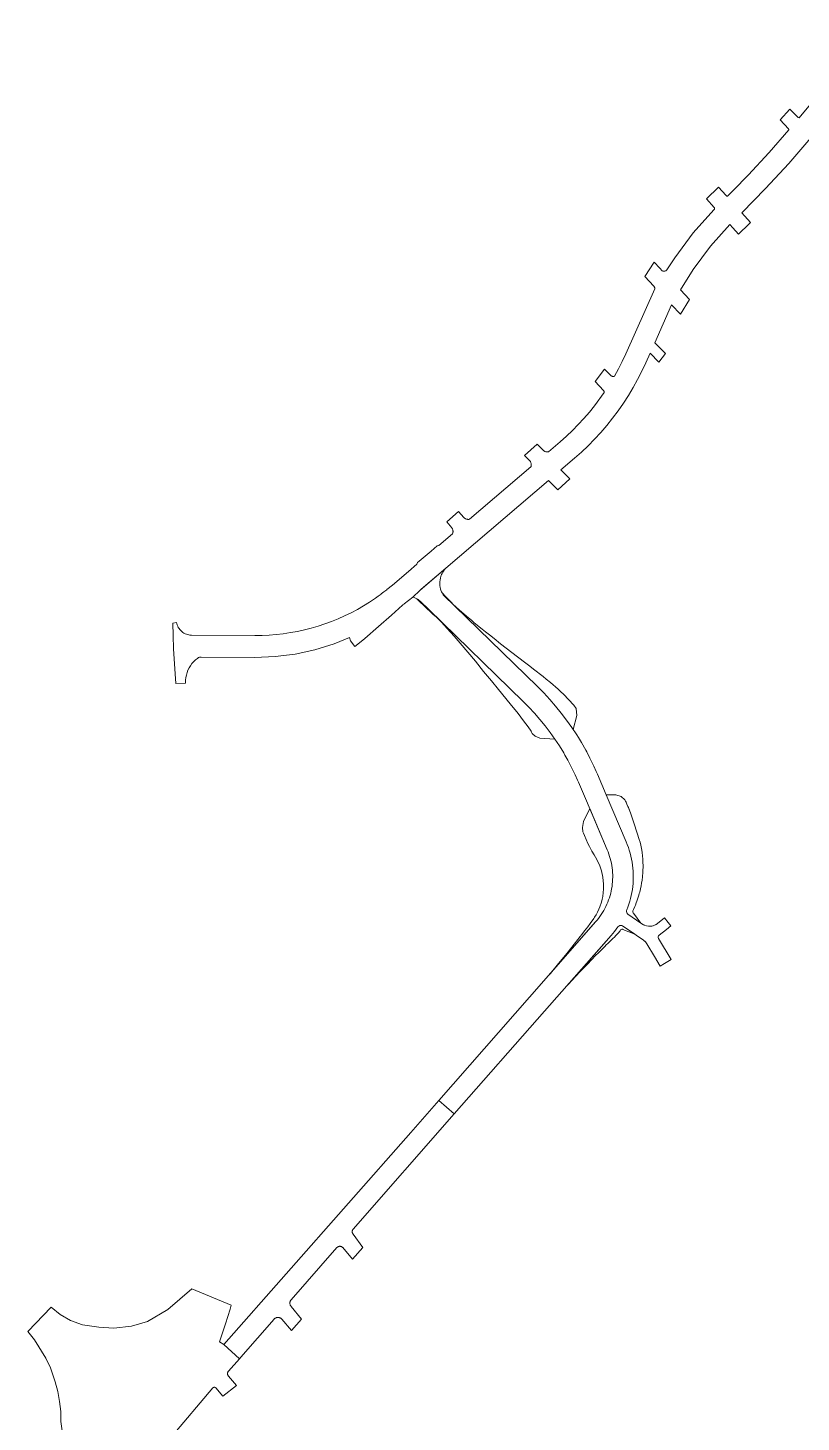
# Model space of a CAD drawing. Header units: inches. Extents: x 704148 to 723432, y 7075344 to 7101810.
# Drawn here: x 716649 to 717251, y 7087394 to 7088479 of the extents above; entities that cross this region are included whole.
import ezdxf

# ---------------------------------------------------------------- set-up
doc = ezdxf.new("R2010")
doc.units = ezdxf.units.IN
doc.header["$MEASUREMENT"] = 0
doc.layers.add('gisdb.gisadmin', color=7, linetype='Continuous', lineweight=9, true_color=0xccf5fc)

msp = doc.modelspace()

# ---------------------------------------------------------------- linework, layer by layer
at = {"layer": 'gisdb.gisadmin'}
for points in [[(717258.1652, 7088393.2931), (717240.8912, 7088373.2349), (717222.9713, 7088353.7514), (717204.4247, 7088334.8635), (717211.2299, 7088327.2192), (717210.1259, 7088326.1798), (717201.8097, 7088318.3508), (717197.331, 7088323.2833), (717195.1502, 7088325.685), (717180.0781, 7088308.7933), (717166.5355, 7088290.6523), (717156.6706, 7088274.9857), (717163.8054, 7088267.4534), (717156.6201, 7088256.0882), (717149.8579, 7088263.3306), (717136.685, 7088233.8102), (717144.9928, 7088225.4208), (717139.9517, 7088218.5995), (717133.045, 7088225.6529), (717129.6907, 7088218.136), (717126.6496, 7088211.6222), (717123.3879, 7088205.216), (717119.9093, 7088198.9249), (717116.218, 7088192.7563), (717112.3181, 7088186.7173), (717108.2144, 7088180.815), (717103.9115, 7088175.0563), (717099.4144, 7088169.4479), (717094.7285, 7088163.9962), (717089.8591, 7088158.7078), (717084.8121, 7088153.5887), (717079.5931, 7088148.645), (717074.2084, 7088143.8823), (717063.7299, 7088134.9284), (717070.7197, 7088127.8533), (717061.2084, 7088119.3154), (717054.1511, 7088126.7433), (716974.1585, 7088058.3898), (716953.9653, 7088041.1347), (716948.4013, 7088035.9049), (716948.3978, 7088035.9016), (716941.818, 7088030.6533), (716941.6841, 7088030.5571), (716940.6434, 7088029.8087), (716940.4735, 7088029.6818), (716931.93, 7088021.83), (716921.7, 7088013.06), (716911.06, 7088003.67), (716905.6641, 7087999.4015), (716903.3328, 7087997.498), (716900.103, 7088001.8911), (716899.2792, 7088004.4335), (716887.3325, 7087999.6648), (716872.2916, 7087995.0036), (716856.9017, 7087991.6711), (716841.2799, 7087989.6926), (716825.5451, 7087989.0832), (716783.9073, 7087989.2881), (716783.4715, 7087989.2712), (716783.0387, 7087989.2164), (716782.6124, 7087989.1241), (716781.792, 7087988.83), (716781.4041, 7087988.6305), (716780.9125, 7087988.3102), (716779.3672, 7087987.0613), (716777.9366, 7087985.6824), (716776.6316, 7087984.1841), (716775.4622, 7087982.5777), (716774.4373, 7087980.8756), (716773.5646, 7087979.0906), (716772.8507, 7087977.2363), (716772.3013, 7087975.3269), (716771.9203, 7087973.3768), (716771.7107, 7087971.401), (716771.6837, 7087969.115), (716764.1051, 7087968.8083), (716763.5287, 7087976.1448), (716762.267, 7087995.631), (716761.9867, 7088006.1919), (716761.6799, 7088015.7494), (716764.6354, 7088016.2645), (716764.8599, 7088015.242), (716765.1728, 7088014.243), (716765.5715, 7088013.2751), (716766.0531, 7088012.3455), (716766.6138, 7088011.4615), (716767.2495, 7088010.6297), (716767.9552, 7088009.8565), (716768.7256, 7088009.1477), (716769.5549, 7088008.5088), (716770.4367, 7088007.9446), (716771.3644, 7088007.4594), (716772.3307, 7088007.0569), (716773.3285, 7088006.7401), (716774.3501, 7088006.5115), (716774.963, 7088006.4296), (716776.3981, 7088006.3252), (716825.6287, 7088006.083), (716831.1716, 7088006.1497), (716836.7091, 7088006.4043), (716842.2348, 7088006.8464), (716847.7423, 7088007.4756), (716853.2253, 7088008.2911), (716858.6775, 7088009.292), (716864.0926, 7088010.4772), (716869.4645, 7088011.8453), (716874.7869, 7088013.3947), (716880.0537, 7088015.1236), (716885.2588, 7088017.03), (716890.3964, 7088019.1119), (716895.4604, 7088021.3666), (716900.4451, 7088023.7918), (716905.3447, 7088026.3845), (716910.1536, 7088029.1419), (716914.8663, 7088032.0606), (716919.3823, 7088035.0741), (716919.4773, 7088035.1375), (716921.5497, 7088036.6243), (716923.8822, 7088038.2978), (716923.9813, 7088038.3689), (716926.0131, 7088039.9335), (716928.2689, 7088041.6707), (716928.3732, 7088041.7511), (716932.6125, 7088045.251), (716932.648, 7088045.2803), (716945.1351, 7088055.9505), (716951.6284, 7088061.499), (716951.9799, 7088062.2804), (716952.2177, 7088062.8091), (716953.3635, 7088063.7882), (716962.7165, 7088071.7803), (716967.378, 7088075.7636), (716968.7641, 7088076.1414), (716979.4423, 7088085.2659), (716979.5747, 7088085.6354), (716979.6745, 7088086.0151), (716979.7408, 7088086.4021), (716979.7731, 7088086.7933), (716979.7712, 7088087.1859), (716979.735, 7088087.5768), (716979.665, 7088087.963), (716979.5615, 7088088.3417), (716979.4254, 7088088.71), (716979.2578, 7088089.065), (716979.0599, 7088089.404), (716978.7622, 7088089.8135), (716974.8675, 7088094.584), (716984.1493, 7088102.4966), (716988.201, 7088097.9126), (716988.4735, 7088097.63), (716988.7697, 7088097.3723), (716989.0872, 7088097.1414), (716989.4236, 7088096.9391), (716989.7763, 7088096.7668), (716990.1428, 7088096.626), (716990.5201, 7088096.5176), (716990.9054, 7088096.4425), (716991.2958, 7088096.4013), (716991.6883, 7088096.3942), (716992.08, 7088096.4214), (716992.4677, 7088096.4826), (716992.6039, 7088096.5125), (717040.2992, 7088137.268), (717040.4317, 7088137.6376), (717040.5315, 7088138.0173), (717040.5977, 7088138.4042), (717040.63, 7088138.7954), (717040.6281, 7088139.188), (717040.592, 7088139.5789), (717040.5219, 7088139.9652), (717040.4185, 7088140.3439), (717040.2824, 7088140.7121), (717040.1148, 7088141.0671), (717039.9168, 7088141.4061), (717039.6901, 7088141.7266), (717039.4363, 7088142.0261), (717035.4821, 7088146.0938), (717045.1339, 7088154.843), (717049.8788, 7088150.1927), (717050.1709, 7088149.9305), (717050.4847, 7088149.6946), (717050.8179, 7088149.487), (717051.168, 7088149.3093), (717051.5321, 7088149.1627), (717051.9077, 7088149.0484), (717052.2918, 7088148.9673), (717052.6815, 7088148.92), (717053.0739, 7088148.9069), (717053.4659, 7088148.9279), (717053.8546, 7088148.9831), (717054.0598, 7088149.0264), (717063.1647, 7088156.8065), (717067.9951, 7088161.0753), (717072.6806, 7088165.5026), (717077.216, 7088170.0835), (717081.5963, 7088174.813), (717085.8167, 7088179.6857), (717089.8724, 7088184.6963), (717097.472, 7088195.1088), (717097.4533, 7088195.3261), (717097.4156, 7088195.5409), (717097.3594, 7088195.7517), (717097.2851, 7088195.9567), (717097.1931, 7088196.1545), (717097.0843, 7088196.3435), (717096.9594, 7088196.5223), (717096.8195, 7088196.6895), (717090.387, 7088203.6102), (717097.7037, 7088213.17), (717102.6004, 7088208.2663), (717102.7611, 7088208.1188), (717102.9341, 7088207.9859), (717103.1179, 7088207.8686), (717103.3113, 7088207.7678), (717103.5127, 7088207.6842), (717103.7207, 7088207.6185), (717103.9336, 7088207.5711), (717104.1498, 7088207.5425), (717104.3677, 7088207.5328), (717104.5856, 7088207.5422), (717104.8018, 7088207.5705), (717105.0148, 7088207.6175), (717105.2228, 7088207.683), (717105.3683, 7088207.741), (717108.4938, 7088213.4159), (717111.4275, 7088219.1922), (717114.1662, 7088225.0635), (717136.8162, 7088275.8221), (717136.7661, 7088276.1233), (717136.6899, 7088276.4189), (717136.5882, 7088276.7068), (717136.4618, 7088276.9848), (717136.3116, 7088277.2507), (717136.1389, 7088277.5024), (717135.9448, 7088277.7382), (717129.0044, 7088285.2881), (717136.1667, 7088296.5694), (717140.7103, 7088291.7919), (717142.5904, 7088289.815), (717143.068, 7088289.5862), (717143.303, 7088289.5176), (717144.0311, 7088289.4374), (717144.5174, 7088289.4904), (717145.4258, 7088289.8432), (717145.8204, 7088290.1322), (717145.9973, 7088290.3014), (717146.1313, 7088290.4515), (717152.2553, 7088299.8842), (717166.6568, 7088319.2347), (717182.6901, 7088337.2565), (717182.7796, 7088337.3334), (717182.9369, 7088337.5091), (717183.0613, 7088337.7094), (717183.1441, 7088337.914), (717183.2001, 7088338.2399), (717183.205, 7088338.3948), (717183.1716, 7088338.6282), (717183.0723, 7088338.9059), (717182.971, 7088339.0839), (717176.8302, 7088345.7835), (717186.1864, 7088354.7165), (717192.2858, 7088348.2271), (717192.3795, 7088348.1357), (717192.4808, 7088348.0529), (717192.5889, 7088347.9792), (717192.7031, 7088347.9152), (717192.8224, 7088347.8614), (717192.9459, 7088347.8182), (717193.0727, 7088347.786), (717193.2019, 7088347.7649), (717193.2877, 7088347.7572), (717197.5839, 7088352.1313), (717209.7275, 7088364.495), (717225.5617, 7088381.5995), (717225.6653, 7088381.7115), (717241.0872, 7088399.3916), (717241.0636, 7088399.5203), (717241.0288, 7088399.6465), (717240.9832, 7088399.7692), (717240.9271, 7088399.8874), (717240.8609, 7088400.0002), (717240.785, 7088400.1069), (717240.7059, 7088400.2005), (717234.221, 7088407.2568), (717241.6898, 7088415.3872), (717244.089, 7088413.0395), (717247.9143, 7088409.2963), (717248.0114, 7088409.2092), (717248.116, 7088409.1307), (717248.2271, 7088409.0616), (717248.344, 7088409.0024), (717248.9302, 7088408.7669), (717307.1892, 7088478.6938)], [(716675.7438, 7087387.4316), (716674.7404, 7087394.7316), (716674.5268, 7087402.5714), (716673.6995, 7087410.3704), (716672.2636, 7087418.0806), (716670.2278, 7087425.6546), (716666.5033, 7087436.4419), (716663.0376, 7087444.0532), (716654.2632, 7087458.276), (716649.0158, 7087464.7881), (716667.0674, 7087483.6369), (716674.08, 7087477.98), (716682.07, 7087473.32), (716691.55, 7087469.79), (716704.29, 7087468.12), (716715.81, 7087467.4), (716729.58, 7087468.74), (716742.14, 7087472.49), (716758.01, 7087481.75), (716776.54, 7087497.87), (716807.0805, 7087485.1743), (716806.29, 7087482.07), (716802.8726, 7087470.7299), (716798.0597, 7087456.5863), (716801.4083, 7087454.4823), (716813.5253, 7087443.5478), (716805.0965, 7087433.9551), (716804.9325, 7087433.7512), (716804.7869, 7087433.5337), (716804.6608, 7087433.3044), (716804.5551, 7087433.0649), (716804.4708, 7087432.8172), (716804.4083, 7087432.563), (716804.3682, 7087432.3044), (716804.3509, 7087432.0433), (716804.3563, 7087431.7816), (716804.3846, 7087431.5214), (716804.4354, 7087431.2647), (716804.5084, 7087431.0133), (716804.603, 7087430.7693), (716804.7185, 7087430.5345), (716804.8541, 7087430.3106), (716805.0664, 7087430.0295), (716811.2032, 7087422.8259), (716800.7928, 7087414.3503), (716795.233, 7087420.8042), (716795.1985, 7087420.8429), (716795.1627, 7087420.8804), (716795.1256, 7087420.9166), (716795.0872, 7087420.9515), (716795.0477, 7087420.9851), (716795.0071, 7087421.0173), (716794.9653, 7087421.048), (716794.9226, 7087421.0773), (716794.8788, 7087421.1051), (716794.8341, 7087421.1314), (716794.7885, 7087421.1561), (716794.7421, 7087421.1792), (716794.695, 7087421.2007), (716794.6471, 7087421.2205), (716794.5986, 7087421.2387), (716794.5494, 7087421.2552), (716794.4997, 7087421.27), (716794.4496, 7087421.2831), (716794.399, 7087421.2944), (716794.348, 7087421.304), (716794.2968, 7087421.3118), (716794.2453, 7087421.3178), (716794.1936, 7087421.3221), (716794.1418, 7087421.3246), (716794.09, 7087421.3252), (716794.0382, 7087421.3241), (716793.9864, 7087421.3212), (716793.9348, 7087421.3165), (716793.8834, 7087421.31), (716793.8322, 7087421.3018), (716793.7813, 7087421.2917), (716793.7308, 7087421.28), (716793.6808, 7087421.2665), (716793.6312, 7087421.2512), (716793.5822, 7087421.2343), (716793.5339, 7087421.2157), (716793.4861, 7087421.1954), (716793.4392, 7087421.1735), (716793.393, 7087421.15), (716793.3476, 7087421.1249), (716793.3031, 7087421.0982), (716793.2596, 7087421.0701), (716793.2171, 7087421.0404), (716793.1757, 7087421.0093), (716793.1353, 7087420.9768), (716793.0961, 7087420.9429), (716793.058, 7087420.9076), (716793.0213, 7087420.8711), (716792.9858, 7087420.8333), (716792.9516, 7087420.7943), (716760.6133, 7087382.5885)]]:
    msp.add_lwpolyline(points, dxfattribs=at)
for points in [[(716953.9653, 7088041.1347), (716954.9644, 7088041.9885), (716955.0634, 7088042.0731), (716974.1585, 7088058.3898), (716974.0105, 7088058.2212), (716973.1865, 7088057.2825), (716972.8447, 7088056.8168), (716972.3147, 7088056.0946), (716971.8408, 7088055.3145), (716971.5497, 7088054.8352), (716971.2644, 7088054.2574), (716970.8974, 7088053.514), (716970.6048, 7088052.7628), (716970.3627, 7088052.141), (716969.9497, 7088050.7265), (716969.6616, 7088049.2815), (716969.5005, 7088047.8168), (716969.4872, 7088047.2223), (716969.4677, 7088046.3437), (716969.5634, 7088044.8733), (716969.7868, 7088043.4169), (716970.0647, 7088042.2791), (716970.1364, 7088041.9855), (716970.6094, 7088040.5899), (716970.8646, 7088040.0093), (716971.2022, 7088039.2409), (716972.0346, 7088037.7221), (717045.4347, 7087966.3226), (717050.3217, 7087961.4088), (717055.0435, 7087956.336), (717059.5947, 7087951.1097), (717063.9706, 7087945.7357), (717068.1662, 7087940.2198), (717072.177, 7087934.5681), (717075.9985, 7087928.7868), (717077.294, 7087926.6786), (717079.6267, 7087922.8822), (717083.0575, 7087916.8608), (717083.7552, 7087915.5361), (717086.2871, 7087910.7291), (717089.3121, 7087904.4939), (717091.1303, 7087900.407), (717092.1291, 7087898.162), (717098.899, 7087882.2408), (717114.4589, 7087845.6471), (717115.3473, 7087843.4549), (717116.1604, 7087841.2337), (717116.8974, 7087838.9861), (717117.5573, 7087836.7146), (717118.1394, 7087834.4221), (717118.6431, 7087832.111), (717119.0677, 7087829.784), (717119.4128, 7087827.444), (717119.678, 7087825.0936), (717119.8628, 7087822.7355), (717119.9673, 7087820.3724), (717119.9911, 7087818.0072), (717119.9343, 7087815.6425), (717119.797, 7087813.2812), (717119.5793, 7087810.9259), (717119.2814, 7087808.5794), (717118.9038, 7087806.2444), (717118.4468, 7087803.9236), (717117.911, 7087801.6197), (717117.2969, 7087799.3355), (717116.6054, 7087797.0735), (717115.8372, 7087794.8363), (717114.9933, 7087792.6267), (717114.8223, 7087792.1381), (717114.7622, 7087791.3528), (717114.9078, 7087790.5772), (717115.2491, 7087789.8656), (717115.7753, 7087789.2523), (717125.8826, 7087782.4174), (717125.8827, 7087782.4173), (717127.0391, 7087781.6353), (717127.5356, 7087781.3302), (717127.7824, 7087781.1786), (717128.2636, 7087780.9379), (717128.5627, 7087780.7884), (717128.5631, 7087780.7882), (717130.2101, 7087780.2189), (717131.9308, 7087779.9443), (717131.9315, 7087779.9442), (717132.8035, 7087779.9203), (717132.8037, 7087779.9203), (717134.5373, 7087780.1005), (717135.1187, 7087780.2393), (717135.3858, 7087780.3031), (717135.3862, 7087780.3033), (717137.0139, 7087780.9259), (717137.3118, 7087781.0872), (717137.7811, 7087781.3412), (717137.7829, 7087781.3425), (717138.8363, 7087782.0694), (717138.8365, 7087782.0696), (717144.3647, 7087786.433), (717144.3648, 7087786.4331), (717147.1092, 7087782.956), (717149.3213, 7087780.1535), (717145.718, 7087777.3094), (717140.0868, 7087772.8646), (717140.0867, 7087772.8645), (717139.7227, 7087772.4904), (717139.468, 7087772.0349), (717139.4679, 7087772.0347), (717139.4678, 7087772.0343), (717139.3397, 7087771.5286), (717139.3468, 7087771.007), (717139.3468, 7087771.0066), (717139.3469, 7087771.0064), (717139.4889, 7087770.5041), (717149.409, 7087754.0099), (717144.3821, 7087750.98), (717141.0157, 7087748.951), (717136.5121, 7087756.4229), (717130.5519, 7087766.3113), (717130.0694, 7087767.0382), (717129.5254, 7087767.7201), (717128.924, 7087768.3521), (717128.8531, 7087768.4147), (717128.0598, 7087769.1146), (717111.7011, 7087780.177), (717111.0166, 7087780.4475), (717110.2326, 7087780.5378), (717109.452, 7087780.4221), (717108.7279, 7087780.1083), (717108.0762, 7087779.5911), (717106.6158, 7087777.5298), (717105.3679, 7087775.8754), (717104.0711, 7087774.259), (717102.7266, 7087772.682), (717051.0416, 7087713.8603), (717051.0468, 7087713.8565), (716980.7785, 7087633.8953), (716968.7492, 7087644.4451), (717039.3245, 7087724.783), (717039.3358, 7087724.7782), (717090.7073, 7087783.243), (717091.8833, 7087784.6282), (717093.0114, 7087786.0526), (717094.0905, 7087787.5146), (717095.1192, 7087789.0124), (717096.0963, 7087790.5444), (717097.0208, 7087792.1087), (717097.8915, 7087793.7036), (717098.7074, 7087795.3271), (717099.4676, 7087796.9775), (717100.1712, 7087798.6528), (717100.8175, 7087800.3511), (717101.4055, 7087802.0703), (717101.9348, 7087803.8086), (717102.4046, 7087805.5639), (717102.8144, 7087807.3341), (717103.1637, 7087809.1173), (717103.4522, 7087810.9113), (717103.6794, 7087812.7141), (717103.8452, 7087814.5236), (717103.9494, 7087816.3376), (717103.9917, 7087818.1542), (717103.9723, 7087819.9712), (717103.891, 7087821.7864), (717103.748, 7087823.5978), (717103.5435, 7087825.4033), (717103.2776, 7087827.2008), (717102.9508, 7087828.9882), (717102.5633, 7087830.7635), (717102.1157, 7087832.5246), (717101.6084, 7087834.2694), (717101.042, 7087835.9959), (717100.4172, 7087837.7022), (717099.7348, 7087839.3862), (717083.5269, 7087877.5036), (717077.4049, 7087891.9011), (717076.6985, 7087893.489), (717074.8032, 7087897.7492), (717073.3279, 7087900.7902), (717072.0093, 7087903.508), (717069.0265, 7087909.1711), (717066.8415, 7087913.006), (717065.8578, 7087914.7325), (717062.5069, 7087920.1859), (717058.9773, 7087925.5255), (717055.273, 7087930.7454), (717051.3979, 7087935.8398), (717047.3565, 7087940.8032), (717043.1529, 7087945.6301), (717038.792, 7087950.3153), (717034.2784, 7087954.8537), (716960.9186, 7088026.2138), (716954.3574, 7088032.5963), (716953.5107, 7088033.3508), (716952.6015, 7088034.0287), (716951.6367, 7088034.6248), (716951.5356, 7088034.6757), (716951.5237, 7088034.6873), (716950.6236, 7088035.1346), (716949.57, 7088035.5541), (716949.563, 7088035.5561), (716948.3978, 7088035.9015), (716948.3978, 7088035.9016), (716948.4013, 7088035.9049)], [(717055.273, 7087930.7454), (717058.9773, 7087925.5255), (717047.3105, 7087926.126), (717043.7183, 7087927.8038), (717041.6689, 7087929.5069), (717041.2762, 7087929.9268), (717040.8803, 7087930.7758), (717040.4474, 7087931.5975), (717038.0979, 7087934.9824), (717034.6036, 7087939.8262), (717030.4221, 7087945.347), (717024.3055, 7087952.9162), (717015.0495, 7087964.1962), (717009.6235, 7087970.8086), (717003.5592, 7087978.1989), (716997.1757, 7087985.9782), (716985.2288, 7088000.2285), (716980.5956, 7088005.5047), (716975.222, 7088011.4538), (716970.4515, 7088016.5888), (716967.0048, 7088020.2163), (716964.3001, 7088022.4554), (716957.0448, 7088029.3385), (716954.1671, 7088032.1168), (716952.3747, 7088033.8595), (716951.5356, 7088034.6757), (716951.6367, 7088034.6248), (716952.6015, 7088034.0287), (716953.5107, 7088033.3508), (716954.3574, 7088032.5963), (716960.9186, 7088026.2138), (717034.2784, 7087954.8537), (717038.792, 7087950.3153), (717043.1529, 7087945.6301), (717047.3565, 7087940.8032), (717051.3979, 7087935.8398)], [(717073.2122, 7087933.0426), (717073.1936, 7087933.0302), (717072.177, 7087934.5681), (717068.1662, 7087940.2198), (717063.9706, 7087945.7357), (717059.5947, 7087951.1097), (717055.0435, 7087956.336), (717050.3217, 7087961.4088), (717045.4347, 7087966.3226), (716972.0346, 7088037.7221), (716971.2022, 7088039.241), (716974.2025, 7088036.2206), (716975.9645, 7088034.4467), (716978.0718, 7088032.3105), (716978.7725, 7088031.5966), (716979.2928, 7088030.6974), (716982.2751, 7088028.0266), (716984.9018, 7088025.7073), (716986.41, 7088024.3894), (716990.2032, 7088021.1182), (716994.0292, 7088017.8805), (716995.9544, 7088016.2743), (717000.2187, 7088012.7702), (717002.5614, 7088010.876), (717004.9158, 7088008.9939), (717008.0733, 7088006.5032), (717011.6479, 7088003.7243), (717016.8172, 7087999.7163), (717029.9391, 7087989.5422), (717036.3012, 7087984.6093), (717039.4823, 7087982.1428), (717042.2658, 7087979.9847), (717049.8208, 7087974.1269), (717052.252, 7087972.231), (717055.6575, 7087969.4537), (717061.4513, 7087964.3752), (717063.4669, 7087962.4956), (717065.8468, 7087960.1954), (717069.717, 7087956.2561), (717073.8299, 7087951.7749), (717075.6932, 7087949.229), (717076.0769, 7087943.7441)], [(717120.044, 7087789.9737), (717125.8826, 7087782.4174), (717115.7753, 7087789.2523), (717115.2491, 7087789.8656), (717114.9078, 7087790.5772), (717114.7622, 7087791.3528), (717114.8223, 7087792.1381), (717114.9933, 7087792.6267), (717115.8372, 7087794.8363), (717116.6054, 7087797.0735), (717117.2969, 7087799.3355), (717117.911, 7087801.6197), (717118.4468, 7087803.9236), (717118.9038, 7087806.2444), (717119.2814, 7087808.5794), (717119.5793, 7087810.9259), (717119.797, 7087813.2812), (717119.9343, 7087815.6425), (717119.9911, 7087818.0072), (717119.9673, 7087820.3724), (717119.8628, 7087822.7355), (717119.678, 7087825.0936), (717119.4128, 7087827.444), (717119.0677, 7087829.784), (717118.6431, 7087832.111), (717118.1394, 7087834.4221), (717117.5573, 7087836.7146), (717116.8974, 7087838.9861), (717116.1604, 7087841.2337), (717115.3473, 7087843.4549), (717114.4589, 7087845.6471), (717098.899, 7087882.2408), (717106.4861, 7087882.0119), (717110.6493, 7087880.8838), (717113.4706, 7087878.3056), (717114.0384, 7087877.3028), (717114.4297, 7087876.3826), (717115.0167, 7087875.0022), (717115.6036, 7087873.6218), (717115.7993, 7087873.1617), (717116.1906, 7087872.2414), (717116.5819, 7087871.3211), (717116.7775, 7087870.861), (717117.3645, 7087869.4806), (717117.949, 7087868.0992), (717119.2298, 7087864.2972), (717120.0189, 7087861.9161), (717121.2632, 7087858.0986), (717122.3335, 7087854.7505), (717123.0875, 7087852.3544), (717124.6084, 7087847.5098), (717125.2428, 7087845.2746), (717125.8182, 7087843.0291), (717126.5828, 7087839.1388), (717126.8756, 7087837.1839), (717127.1914, 7087834.5756), (717127.4249, 7087831.9682), (717127.5433, 7087830.0143), (717127.6331, 7087826.7642), (717127.5516, 7087822.8807), (717127.4938, 7087821.9783), (717127.1889, 7087818.3872), (717126.8666, 7087815.8441), (717126.4617, 7087813.3223), (717126.1046, 7087811.4464), (717125.5846, 7087808.9646), (717125.0048, 7087806.5062), (717124.6847, 7087805.2873), (717124.3447, 7087804.0758), (717123.4085, 7087801.0812), (717122.7886, 7087799.3095), (717122.3515, 7087798.1394), (717121.6623, 7087796.4011), (717121.1808, 7087795.2538), (717120.1659, 7087792.988), (717119.9014, 7087792.4277), (717119.7477, 7087791.9984), (717119.6995, 7087791.7753), (717119.6622, 7087791.3208), (717119.7044, 7087790.8667), (717119.8247, 7087790.4268), (717119.9132, 7087790.2165)], [(717090.7073, 7087783.243), (717054.4827, 7087742.0166), (717054.4711, 7087742.0248), (717055.1687, 7087742.8189), (717055.4714, 7087743.1635), (717055.4975, 7087743.1938), (717057.4282, 7087745.4903), (717063.1741, 7087752.4222), (717068.2235, 7087758.6349), (717072.2859, 7087763.7181), (717078.7721, 7087771.9964), (717079.9969, 7087773.5826), (717082.1321, 7087776.3656), (717084.5595, 7087779.5575), (717086.371, 7087781.9593), (717089.2445, 7087785.8454), (717089.9513, 7087786.8998), (717091.0613, 7087788.6932), (717092.2544, 7087790.9155), (717093.3118, 7087793.1914), (717094.0904, 7087795.1207), (717095.254, 7087798.6523), (717095.8583, 7087801.037), (717096.2566, 7087803.0356), (717096.6952, 7087806.242), (717096.8712, 7087808.642), (717096.8872, 7087812.61), (717096.3442, 7087818.0476), (717095.2766, 7087822.913), (717093.9754, 7087826.8482), (717091.6591, 7087831.8864), (717089.5855, 7087835.3925), (717087.8072, 7087838.4396), (717085.8301, 7087841.9455), (717084.729, 7087844.1939), (717083.2932, 7087847.3866), (717081.9236, 7087850.6075), (717081.141, 7087852.4481), (717080.7497, 7087853.3683), (717080.5448, 7087856.7948), (717081.1733, 7087861.4362), (717086.1128, 7087871.4222), (717099.7348, 7087839.3862), (717100.4172, 7087837.7022), (717101.042, 7087835.9959), (717101.6084, 7087834.2694), (717102.1157, 7087832.5246), (717102.5633, 7087830.7635), (717102.9508, 7087828.9882), (717103.2776, 7087827.2008), (717103.5435, 7087825.4033), (717103.748, 7087823.5978), (717103.891, 7087821.7864), (717103.9723, 7087819.9712), (717103.9917, 7087818.1542), (717103.9494, 7087816.3376), (717103.8452, 7087814.5236), (717103.6794, 7087812.7141), (717103.4522, 7087810.9113), (717103.1637, 7087809.1173), (717102.8144, 7087807.3341), (717102.4046, 7087805.5639), (717101.9348, 7087803.8086), (717101.4055, 7087802.0703), (717100.8175, 7087800.3511), (717100.1712, 7087798.6528), (717099.4676, 7087796.9775), (717098.7074, 7087795.3271), (717097.8915, 7087793.7036), (717097.0208, 7087792.1087), (717096.0963, 7087790.5444), (717095.1192, 7087789.0124), (717094.0905, 7087787.5146), (717093.0114, 7087786.0526), (717091.8833, 7087784.6282)], [(717111.7011, 7087780.177), (717121.1126, 7087773.8126), (717111.888, 7087777.4661), (717111.7578, 7087777.5213), (717111.5303, 7087777.5828), (717111.0145, 7087777.5777), (717110.6175, 7087777.4319), (717110.3857, 7087777.2704), (717109.7217, 7087776.4548), (717108.1499, 7087774.6127), (717106.5247, 7087772.8257), (717105.2719, 7087771.5225), (717104.1047, 7087770.3708), (717102.307, 7087768.6224), (717100.5148, 7087766.8692), (717098.7278, 7087765.1114), (717098.0145, 7087764.4069), (717092.6921, 7087759.0997), (717090.9286, 7087757.3212), (717087.4177, 7087753.7502), (717084.2761, 7087750.5203), (717080.8057, 7087746.9137), (717078.7337, 7087744.7407), (717075.2975, 7087741.1041), (717072.2232, 7087737.8151), (717069.8439, 7087735.2465), (717069.3535, 7087734.6884), (717069.3454, 7087734.6915), (717102.7266, 7087772.682), (717104.0711, 7087774.259), (717105.3679, 7087775.8754), (717106.6158, 7087777.5298), (717108.0762, 7087779.5911), (717108.7279, 7087780.1083), (717109.452, 7087780.4221), (717110.2326, 7087780.5378), (717111.0166, 7087780.4475)], [(716889.4432, 7087529.9484), (716853.8195, 7087489.4058), (716853.6008, 7087489.1339), (716853.4067, 7087488.8439), (716853.2385, 7087488.5381), (716853.0977, 7087488.2189), (716852.9852, 7087487.8886), (716852.9019, 7087487.5497), (716852.8485, 7087487.2048), (716852.8254, 7087486.8566), (716852.8326, 7087486.5078), (716852.8703, 7087486.1609), (716852.938, 7087485.8185), (716853.0354, 7087485.4834), (716853.1615, 7087485.1581), (716853.3156, 7087484.845), (716853.4963, 7087484.5465), (716853.7448, 7087484.2128), (716861.9877, 7087474.2687), (716854.1379, 7087465.3862), (716846.5924, 7087474.248), (716846.3548, 7087474.5035), (716846.0959, 7087474.7374), (716845.8175, 7087474.9479), (716845.5218, 7087475.1332), (716845.2112, 7087475.2921), (716844.8878, 7087475.4233), (716844.5543, 7087475.5259), (716844.213, 7087475.5989), (716843.8668, 7087475.642), (716843.518, 7087475.6547), (716843.1695, 7087475.6369), (716842.8239, 7087475.5889), (716842.4838, 7087475.5109), (716842.1517, 7087475.4036), (716841.8303, 7087475.2677), (716841.522, 7087475.1044), (716841.229, 7087474.9148), (716840.9537, 7087474.7003), (716840.6981, 7087474.4627), (716840.5421, 7087474.295), (716814.6752, 7087444.8565), (716813.5253, 7087443.5478), (716801.4083, 7087454.4823), (716946.8338, 7087619.5035), (716968.7492, 7087644.4451), (716980.7785, 7087633.8953), (716902.0743, 7087544.3236), (716901.9103, 7087544.1197), (716901.7647, 7087543.9022), (716901.6386, 7087543.6729), (716901.5329, 7087543.4334), (716901.4486, 7087543.1857), (716901.3861, 7087542.9315), (716901.346, 7087542.6729), (716901.3287, 7087542.4117), (716901.3341, 7087542.1501), (716901.3624, 7087541.8899), (716901.4132, 7087541.6332), (716901.4862, 7087541.3818), (716901.5808, 7087541.1378), (716901.6963, 7087540.903), (716901.8319, 7087540.6791), (716901.9945, 7087540.4578), (716909.72, 7087530.1), (716901.6465, 7087520.9802), (716893.9735, 7087529.9219), (716893.7946, 7087530.1129), (716893.5997, 7087530.2876), (716893.3903, 7087530.4446), (716893.168, 7087530.5827), (716892.9345, 7087530.701), (716892.6916, 7087530.7985), (716892.4412, 7087530.8744), (716892.1851, 7087530.9282), (716891.9252, 7087530.9595), (716891.6637, 7087530.9681), (716891.4023, 7087530.9538), (716891.1432, 7087530.9167), (716890.8884, 7087530.8573), (716890.6397, 7087530.7758), (716890.399, 7087530.673), (716890.1682, 7087530.5496), (716889.949, 7087530.4065), (716889.7432, 7087530.2449), (716889.5522, 7087530.066), (716889.4874, 7087529.9988)]]:
    msp.add_lwpolyline(points, close=True, dxfattribs=at)

doc.saveas('drawing.dxf')
